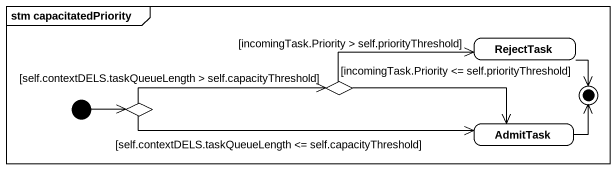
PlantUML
@startuml
mainframe stm capacitatedPriority
hide empty description
state RejectTask #FFFFFF
state choice1 <<choice>>
state choice2 <<choice>>
state AdmitTask #FFFFFF
[*] -right-> choice2
choice1 -right-> RejectTask : [incomingTask.Priority > self.priorityThreshold]
choice1 -right-> AdmitTask : [incomingTask.Priority <= self.priorityThreshold]
choice2 -right-> choice1 : [self.contextDELS.taskQueueLength > self.capacityThreshold]
choice2 -right-> AdmitTask : [self.contextDELS.taskQueueLength <= self.capacityThreshold]
RejectTask --> [*]
AdmitTask -up-> [*]
@enduml
